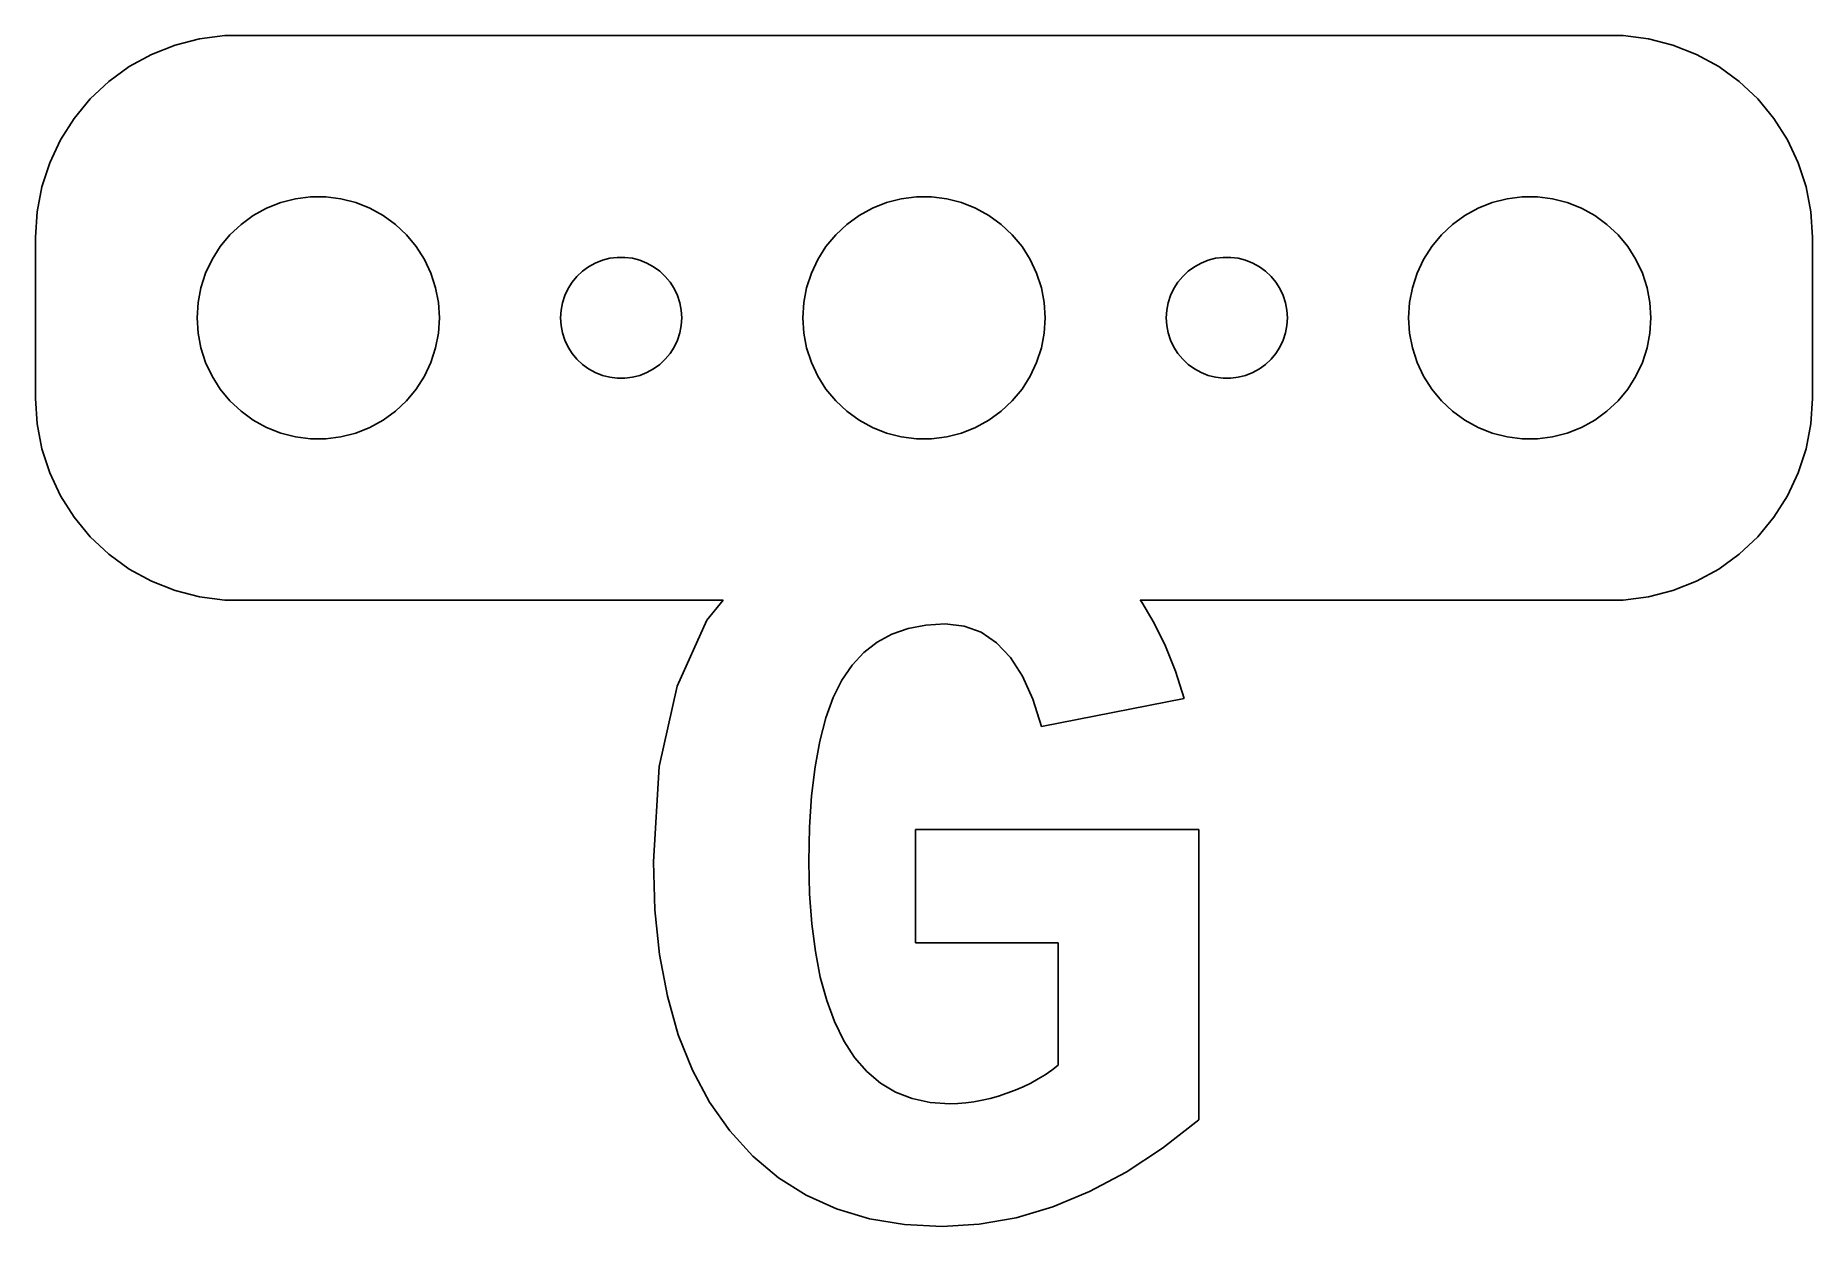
# Model space of a CAD drawing. Header units: metres. Extents: x -22 to 22, y -22.5 to 7.
import ezdxf

# ---------------------------------------------------------------- set-up
doc = ezdxf.new("R2010")
doc.units = ezdxf.units.M

msp = doc.modelspace()

# ---------------------------------------------------------------- linework, layer by layer
for p, q in [((-18.5451, 6.75528), (-19.1289, 6.52412)), ((-17.9369, 6.91142), (-18.5451, 6.75528)), ((-17.3139, 6.99013), (-17.9369, 6.91142)), ((17.3139, 6.99013), (-17.3139, 6.99013)), ((17.9369, 6.91142), (17.3139, 6.99013)), ((18.5451, 6.75528), (17.9369, 6.91142)), ((19.1289, 6.52412), (18.5451, 6.75528)), ((-19.6791, 6.22163), (-20.1871, 5.85255)), ((-19.1289, 6.52412), (-19.6791, 6.22163)), ((19.6791, 6.22163), (19.1289, 6.52412)), ((20.1871, 5.85255), (19.6791, 6.22163)), ((-20.1871, 5.85255), (-20.6448, 5.42273)), ((20.6448, 5.42273), (20.1871, 5.85255)), ((-20.6448, 5.42273), (-21.0451, 4.93892)), ((21.0451, 4.93892), (20.6448, 5.42273)), ((-21.0451, 4.93892), (-21.3815, 4.40877)), ((21.3815, 4.40877), (21.0451, 4.93892)), ((-21.3815, 4.40877), (-21.6489, 3.84062)), ((21.6489, 3.84062), (21.3815, 4.40877)), ((-21.6489, 3.84062), (-21.8429, 3.24344)), ((21.8429, 3.24344), (21.6489, 3.84062)), ((-21.8429, 3.24344), (-21.9606, 2.62666)), ((21.9606, 2.62666), (21.8429, 3.24344)), ((-16.6075, 2.53297), (-16.2773, 2.71448)), ((-16.2773, 2.71448), (-15.927, 2.85316)), ((-15.927, 2.85316), (-15.5621, 2.94685)), ((-15.5621, 2.94685), (-15.1884, 2.99408)), ((-15.1884, 2.99408), (-14.8116, 2.99408)), ((-14.8116, 2.99408), (-14.4379, 2.94685)), ((-14.4379, 2.94685), (-14.0729, 2.85316)), ((-14.0729, 2.85316), (-13.7227, 2.71448)), ((-13.7227, 2.71448), (-13.3925, 2.53297)), ((-1.60747, 2.53297), (-1.27733, 2.71448)), ((-1.27733, 2.71448), (-0.927048, 2.85316)), ((-0.927048, 2.85316), (-0.562134, 2.94685)), ((-0.562134, 2.94685), (-0.18837, 2.99408)), ((-0.18837, 2.99408), (0.18837, 2.99408)), ((0.18837, 2.99408), (0.562134, 2.94685)), ((0.562134, 2.94685), (0.927048, 2.85316)), ((0.927048, 2.85316), (1.27733, 2.71448)), ((1.27733, 2.71448), (1.60747, 2.53297)), ((13.3925, 2.53297), (13.7227, 2.71448)), ((13.7227, 2.71448), (14.0729, 2.85316)), ((14.0729, 2.85316), (14.4379, 2.94685)), ((14.4379, 2.94685), (14.8116, 2.99408)), ((14.8116, 2.99408), (15.1884, 2.99408)), ((15.1884, 2.99408), (15.5621, 2.94685)), ((15.5621, 2.94685), (15.927, 2.85316)), ((15.927, 2.85316), (16.2773, 2.71448)), ((16.2773, 2.71448), (16.6075, 2.53297)), ((-21.9606, 2.62666), (-22, 2)), ((-17.1869, 2.05363), (-16.9123, 2.31154)), ((-16.9123, 2.31154), (-16.6075, 2.53297)), ((-13.3925, 2.53297), (-13.0877, 2.31154)), ((-13.0877, 2.31154), (-12.8131, 2.05363)), ((-2.1869, 2.05363), (-1.91226, 2.31154)), ((-1.91226, 2.31154), (-1.60747, 2.53297)), ((1.60747, 2.53297), (1.91226, 2.31154)), ((1.91226, 2.31154), (2.1869, 2.05363)), ((12.8131, 2.05363), (13.0877, 2.31154)), ((13.0877, 2.31154), (13.3925, 2.53297)), ((16.6075, 2.53297), (16.9123, 2.31154)), ((16.9123, 2.31154), (17.1869, 2.05363)), ((22, 2), (21.9606, 2.62666)), ((-22, 2), (-22, -2)), ((-17.6289, 1.44525), (-17.427, 1.76335)), ((-17.427, 1.76335), (-17.1869, 2.05363)), ((-12.8131, 2.05363), (-12.5729, 1.76335)), ((-12.5729, 1.76335), (-12.3711, 1.44525)), ((-2.62891, 1.44525), (-2.42705, 1.76335)), ((-2.42705, 1.76335), (-2.1869, 2.05363)), ((2.1869, 2.05363), (2.42705, 1.76335)), ((2.42705, 1.76335), (2.62891, 1.44525)), ((12.3711, 1.44525), (12.5729, 1.76335)), ((12.5729, 1.76335), (12.8131, 2.05363)), ((17.1869, 2.05363), (17.427, 1.76335)), ((17.427, 1.76335), (17.6289, 1.44525)), ((22, -2), (22, 2)), ((-17.7893, 1.10437), (-17.6289, 1.44525)), ((-12.3711, 1.44525), (-12.2107, 1.10437)), ((-8.30373, 1.26648), (-8.13866, 1.35724)), ((-8.13866, 1.35724), (-7.96352, 1.42657)), ((-7.96352, 1.42657), (-7.78107, 1.47342)), ((-7.78107, 1.47342), (-7.59418, 1.49704)), ((-7.59418, 1.49704), (-7.40581, 1.49704)), ((-7.40581, 1.49704), (-7.21892, 1.47342)), ((-7.21892, 1.47342), (-7.03647, 1.42657)), ((-7.03647, 1.42657), (-6.86133, 1.35724)), ((-6.86133, 1.35724), (-6.69626, 1.26648)), ((-2.78932, 1.10437), (-2.62891, 1.44525)), ((2.62891, 1.44525), (2.78932, 1.10437)), ((6.69626, 1.26648), (6.86133, 1.35724)), ((6.86133, 1.35724), (7.03647, 1.42657)), ((7.03647, 1.42657), (7.21892, 1.47342)), ((7.21892, 1.47342), (7.40581, 1.49704)), ((7.40581, 1.49704), (7.59418, 1.49704)), ((7.59418, 1.49704), (7.78107, 1.47342)), ((7.78107, 1.47342), (7.96352, 1.42657)), ((7.96352, 1.42657), (8.13866, 1.35724)), ((8.13866, 1.35724), (8.30373, 1.26648)), ((12.2107, 1.10437), (12.3711, 1.44525)), ((17.6289, 1.44525), (17.7893, 1.10437)), ((-17.9057, 0.746063), (-17.7893, 1.10437)), ((-12.2107, 1.10437), (-12.0942, 0.746063)), ((-8.81445, 0.722626), (-8.71352, 0.881668)), ((-8.71352, 0.881668), (-8.59344, 1.02681)), ((-8.59344, 1.02681), (-8.45613, 1.15576)), ((-8.45613, 1.15576), (-8.30373, 1.26648)), ((-6.69626, 1.26648), (-6.54385, 1.15576)), ((-6.54385, 1.15576), (-6.40654, 1.02681)), ((-6.40654, 1.02681), (-6.28647, 0.881668)), ((-6.28647, 0.881668), (-6.18553, 0.722626)), ((-2.90575, 0.746063), (-2.78932, 1.10437)), ((2.78932, 1.10437), (2.90575, 0.746063)), ((6.18553, 0.722626), (6.28647, 0.881668)), ((6.28647, 0.881668), (6.40654, 1.02681)), ((6.40654, 1.02681), (6.54385, 1.15576)), ((6.54385, 1.15576), (6.69626, 1.26648)), ((8.30373, 1.26648), (8.45613, 1.15576)), ((8.45613, 1.15576), (8.59344, 1.02681)), ((8.59344, 1.02681), (8.71352, 0.881668)), ((8.71352, 0.881668), (8.81445, 0.722626)), ((12.0942, 0.746063), (12.2107, 1.10437)), ((17.7893, 1.10437), (17.9057, 0.746063)), ((-17.9763, 0.375992), (-17.9057, 0.746063)), ((-12.0942, 0.746063), (-12.0237, 0.375992)), ((-8.95287, 0.373032), (-8.89465, 0.552185)), ((-8.89465, 0.552185), (-8.81445, 0.722626)), ((-6.18553, 0.722626), (-6.10533, 0.552185)), ((-6.10533, 0.552185), (-6.04712, 0.373032)), ((-2.97633, 0.375992), (-2.90575, 0.746063)), ((2.90575, 0.746063), (2.97633, 0.375992)), ((6.04712, 0.373032), (6.10533, 0.552185)), ((6.10533, 0.552185), (6.18553, 0.722626)), ((8.81445, 0.722626), (8.89465, 0.552185)), ((8.89465, 0.552185), (8.95287, 0.373032)), ((12.0237, 0.375992), (12.0942, 0.746063)), ((17.9057, 0.746063), (17.9763, 0.375992)), ((-18, 0), (-17.9763, 0.375992)), ((-17.9763, -0.375992), (-18, 0)), ((-12.0237, 0.375992), (-12, 0)), ((-12, 0), (-12.0237, -0.375992)), ((-9, 0), (-8.98816, 0.187988)), ((-8.98816, -0.187988), (-9, 0)), ((-8.98816, 0.187988), (-8.95287, 0.373032)), ((-6.04712, 0.373032), (-6.01183, 0.187988)), ((-6.01183, 0.187988), (-6, 0)), ((-6, 0), (-6.01183, -0.187988)), ((-3, 0), (-2.97633, 0.375992)), ((-2.97633, -0.375992), (-3, 0)), ((2.97633, 0.375992), (3, 0)), ((3, 0), (2.97633, -0.375992)), ((6, 0), (6.01183, 0.187988)), ((6.01183, -0.187988), (6, 0)), ((6.01183, 0.187988), (6.04712, 0.373032)), ((8.95287, 0.373032), (8.98816, 0.187988)), ((8.98816, 0.187988), (9, 0)), ((9, 0), (8.98816, -0.187988)), ((12, 0), (12.0237, 0.375992)), ((12.0237, -0.375992), (12, 0)), ((17.9763, 0.375992), (18, 0)), ((18, 0), (17.9763, -0.375992)), ((-17.9057, -0.746063), (-17.9763, -0.375992)), ((-12.0237, -0.375992), (-12.0942, -0.746063)), ((-8.95287, -0.373032), (-8.98816, -0.187988)), ((-8.89465, -0.552185), (-8.95287, -0.373032)), ((-6.04712, -0.373032), (-6.10533, -0.552185)), ((-6.01183, -0.187988), (-6.04712, -0.373032)), ((-2.90575, -0.746063), (-2.97633, -0.375992)), ((2.97633, -0.375992), (2.90575, -0.746063)), ((6.04712, -0.373032), (6.01183, -0.187988)), ((6.10533, -0.552185), (6.04712, -0.373032)), ((8.95287, -0.373032), (8.89465, -0.552185)), ((8.98816, -0.187988), (8.95287, -0.373032)), ((12.0942, -0.746063), (12.0237, -0.375992)), ((17.9763, -0.375992), (17.9057, -0.746063)), ((-17.7893, -1.10437), (-17.9057, -0.746063)), ((-12.0942, -0.746063), (-12.2107, -1.10437)), ((-8.81445, -0.722626), (-8.89465, -0.552185)), ((-8.71352, -0.881668), (-8.81445, -0.722626)), ((-6.18553, -0.722626), (-6.28647, -0.881668)), ((-6.10533, -0.552185), (-6.18553, -0.722626)), ((-2.78932, -1.10437), (-2.90575, -0.746063)), ((2.90575, -0.746063), (2.78932, -1.10437)), ((6.18553, -0.722626), (6.10533, -0.552185)), ((6.28647, -0.881668), (6.18553, -0.722626)), ((8.81445, -0.722626), (8.71352, -0.881668)), ((8.89465, -0.552185), (8.81445, -0.722626)), ((12.2107, -1.10437), (12.0942, -0.746063)), ((17.9057, -0.746063), (17.7893, -1.10437)), ((-17.6289, -1.44525), (-17.7893, -1.10437)), ((-12.2107, -1.10437), (-12.3711, -1.44525)), ((-8.59344, -1.02681), (-8.71352, -0.881668)), ((-8.45613, -1.15576), (-8.59344, -1.02681)), ((-8.30373, -1.26648), (-8.45613, -1.15576)), ((-8.13866, -1.35724), (-8.30373, -1.26648)), ((-6.69626, -1.26648), (-6.86133, -1.35724)), ((-6.54385, -1.15576), (-6.69626, -1.26648)), ((-6.40654, -1.02681), (-6.54385, -1.15576)), ((-6.28647, -0.881668), (-6.40654, -1.02681)), ((-2.62891, -1.44525), (-2.78932, -1.10437)), ((2.78932, -1.10437), (2.62891, -1.44525)), ((6.40654, -1.02681), (6.28647, -0.881668)), ((6.54385, -1.15576), (6.40654, -1.02681)), ((6.69626, -1.26648), (6.54385, -1.15576)), ((6.86133, -1.35724), (6.69626, -1.26648)), ((8.30373, -1.26648), (8.13866, -1.35724)), ((8.45613, -1.15576), (8.30373, -1.26648)), ((8.59344, -1.02681), (8.45613, -1.15576)), ((8.71352, -0.881668), (8.59344, -1.02681)), ((12.3711, -1.44525), (12.2107, -1.10437)), ((17.7893, -1.10437), (17.6289, -1.44525)), ((-17.427, -1.76335), (-17.6289, -1.44525)), ((-12.3711, -1.44525), (-12.5729, -1.76335)), ((-7.96352, -1.42657), (-8.13866, -1.35724)), ((-7.78107, -1.47342), (-7.96352, -1.42657)), ((-7.59418, -1.49704), (-7.78107, -1.47342)), ((-7.40581, -1.49704), (-7.59418, -1.49704)), ((-7.21892, -1.47342), (-7.40581, -1.49704)), ((-7.03647, -1.42657), (-7.21892, -1.47342)), ((-6.86133, -1.35724), (-7.03647, -1.42657)), ((-2.42705, -1.76335), (-2.62891, -1.44525)), ((2.62891, -1.44525), (2.42705, -1.76335)), ((7.03647, -1.42657), (6.86133, -1.35724)), ((7.21892, -1.47342), (7.03647, -1.42657)), ((7.40581, -1.49704), (7.21892, -1.47342)), ((7.59418, -1.49704), (7.40581, -1.49704)), ((7.78107, -1.47342), (7.59418, -1.49704)), ((7.96352, -1.42657), (7.78107, -1.47342)), ((8.13866, -1.35724), (7.96352, -1.42657)), ((12.5729, -1.76335), (12.3711, -1.44525)), ((17.6289, -1.44525), (17.427, -1.76335)), ((-22, -2), (-21.9606, -2.62666)), ((-17.1869, -2.05363), (-17.427, -1.76335)), ((-16.9123, -2.31154), (-17.1869, -2.05363)), ((-12.8131, -2.05363), (-13.0877, -2.31154)), ((-12.5729, -1.76335), (-12.8131, -2.05363)), ((-2.1869, -2.05363), (-2.42705, -1.76335)), ((-1.91226, -2.31154), (-2.1869, -2.05363)), ((2.1869, -2.05363), (1.91226, -2.31154)), ((2.42705, -1.76335), (2.1869, -2.05363)), ((12.8131, -2.05363), (12.5729, -1.76335)), ((13.0877, -2.31154), (12.8131, -2.05363)), ((17.1869, -2.05363), (16.9123, -2.31154)), ((17.427, -1.76335), (17.1869, -2.05363)), ((21.9606, -2.62666), (22, -2)), ((-21.9606, -2.62666), (-21.8429, -3.24344)), ((-16.6075, -2.53297), (-16.9123, -2.31154)), ((-16.2773, -2.71448), (-16.6075, -2.53297)), ((-13.3925, -2.53297), (-13.7227, -2.71448)), ((-13.0877, -2.31154), (-13.3925, -2.53297)), ((-1.60747, -2.53297), (-1.91226, -2.31154)), ((-1.27733, -2.71448), (-1.60747, -2.53297)), ((1.60747, -2.53297), (1.27733, -2.71448)), ((1.91226, -2.31154), (1.60747, -2.53297)), ((13.3925, -2.53297), (13.0877, -2.31154)), ((13.7227, -2.71448), (13.3925, -2.53297)), ((16.6075, -2.53297), (16.2773, -2.71448)), ((16.9123, -2.31154), (16.6075, -2.53297)), ((21.8429, -3.24344), (21.9606, -2.62666)), ((-15.927, -2.85316), (-16.2773, -2.71448)), ((-15.5621, -2.94685), (-15.927, -2.85316)), ((-15.1884, -2.99408), (-15.5621, -2.94685)), ((-14.8116, -2.99408), (-15.1884, -2.99408)), ((-14.4379, -2.94685), (-14.8116, -2.99408)), ((-14.0729, -2.85316), (-14.4379, -2.94685)), ((-13.7227, -2.71448), (-14.0729, -2.85316)), ((-0.927048, -2.85316), (-1.27733, -2.71448)), ((-0.562134, -2.94685), (-0.927048, -2.85316)), ((-0.18837, -2.99408), (-0.562134, -2.94685)), ((0.18837, -2.99408), (-0.18837, -2.99408)), ((0.562134, -2.94685), (0.18837, -2.99408)), ((0.927048, -2.85316), (0.562134, -2.94685)), ((1.27733, -2.71448), (0.927048, -2.85316)), ((14.0729, -2.85316), (13.7227, -2.71448)), ((14.4379, -2.94685), (14.0729, -2.85316)), ((14.8116, -2.99408), (14.4379, -2.94685)), ((15.1884, -2.99408), (14.8116, -2.99408)), ((15.5621, -2.94685), (15.1884, -2.99408)), ((15.927, -2.85316), (15.5621, -2.94685)), ((16.2773, -2.71448), (15.927, -2.85316)), ((-21.8429, -3.24344), (-21.6489, -3.84062)), ((21.6489, -3.84062), (21.8429, -3.24344)), ((-21.6489, -3.84062), (-21.3815, -4.40877)), ((21.3815, -4.40877), (21.6489, -3.84062)), ((-21.3815, -4.40877), (-21.0451, -4.93892)), ((21.0451, -4.93892), (21.3815, -4.40877)), ((-21.0451, -4.93892), (-20.6448, -5.42273)), ((20.6448, -5.42273), (21.0451, -4.93892)), ((-20.6448, -5.42273), (-20.1871, -5.85255)), ((20.1871, -5.85255), (20.6448, -5.42273)), ((-20.1871, -5.85255), (-19.6791, -6.22163)), ((19.6791, -6.22163), (20.1871, -5.85255)), ((-19.6791, -6.22163), (-19.1289, -6.52412)), ((-19.1289, -6.52412), (-18.5451, -6.75528)), ((18.5451, -6.75528), (19.1289, -6.52412)), ((19.1289, -6.52412), (19.6791, -6.22163)), ((-18.5451, -6.75528), (-17.9369, -6.91142)), ((-17.9369, -6.91142), (-17.3139, -6.99013)), ((-17.3139, -6.99013), (-4.97656, -6.99013)), ((-4.97656, -6.99013), (-5.38112, -7.48965)), ((5.39284, -7.04346), (5.35405, -6.99013)), ((5.35405, -6.99013), (17.3139, -6.99013)), ((17.3139, -6.99013), (17.9369, -6.91142)), ((17.9369, -6.91142), (18.5451, -6.75528)), ((5.70209, -7.5625), (5.39284, -7.04346)), ((-5.38112, -7.48965), (-6.11475, -9.12019)), ((-1.16057, -8.03439), (-0.795197, -7.8356)), ((-0.795197, -7.8356), (-0.392227, -7.6936)), ((-0.392227, -7.6936), (0.04834, -7.6084)), ((0.04834, -7.6084), (0.52652, -7.58)), ((0.52652, -7.58), (0.991669, -7.63181)), ((0.991669, -7.63181), (1.41525, -7.7872)), ((1.41525, -7.7872), (1.79732, -8.0462)), ((5.97977, -8.13205), (5.70209, -7.5625)), ((-1.77849, -8.60237), (-1.48833, -8.28998)), ((-1.48833, -8.28998), (-1.16057, -8.03439)), ((1.79732, -8.0462), (2.13782, -8.4088)), ((6.22589, -8.75209), (5.97977, -8.13205)), ((-2.03105, -8.97156), (-1.77849, -8.60237)), ((2.13782, -8.4088), (2.43678, -8.875)), ((6.44046, -9.42262), (6.22589, -8.75209)), ((-6.11475, -9.12019), (-6.5549, -11.1131)), ((-2.24811, -9.40413), (-2.03105, -8.97156)), ((2.43678, -8.875), (2.6942, -9.44481)), ((-2.43178, -9.90663), (-2.24811, -9.40413)), ((2.6942, -9.44481), (2.91008, -10.1182)), ((2.91008, -10.1182), (6.44046, -9.42262)), ((-2.58205, -10.4791), (-2.43178, -9.90663)), ((-2.69891, -11.1215), (-2.58205, -10.4791)), ((-6.5549, -11.1131), (-6.70163, -13.4683)), ((-2.78241, -11.8338), (-2.69891, -11.1215)), ((-2.83249, -12.6161), (-2.78241, -11.8338)), ((-2.8492, -13.4683), (-2.83249, -12.6161)), ((6.80127, -12.6693), (-0.207809, -12.6693)), ((-0.207809, -12.6693), (-0.207809, -15.4781)), ((6.80127, -19.8589), (6.80127, -12.6693)), ((-6.70163, -13.4683), (-6.66298, -14.6582)), ((-2.83157, -14.2624), (-2.8492, -13.4683)), ((-2.77873, -15.0028), (-2.83157, -14.2624)), ((-6.66298, -14.6582), (-6.54703, -15.769)), ((-2.69064, -15.6896), (-2.77873, -15.0028)), ((-6.54703, -15.769), (-6.35376, -16.8007)), ((-2.56734, -16.3228), (-2.69064, -15.6896)), ((-0.207809, -15.4781), (3.32237, -15.4781)), ((3.32237, -15.4781), (3.32237, -18.506)), ((-2.4088, -16.9023), (-2.56734, -16.3228)), ((-6.35376, -16.8007), (-6.08321, -17.7532)), ((-2.21503, -17.4282), (-2.4088, -16.9023)), ((-1.98602, -17.9004), (-2.21503, -17.4282)), ((-6.08321, -17.7532), (-5.73535, -18.6266)), ((-1.72095, -18.314), (-1.98602, -17.9004)), ((-1.41907, -18.664), (-1.72095, -18.314)), ((-5.73535, -18.6266), (-5.31018, -19.4209)), ((-1.08037, -18.9503), (-1.41907, -18.664)), ((2.82422, -18.8483), (2.6429, -18.9477)), ((2.99789, -18.7416), (2.82422, -18.8483)), ((3.16396, -18.6275), (2.99789, -18.7416)), ((3.32237, -18.506), (3.16396, -18.6275)), ((-0.70488, -19.173), (-1.08037, -18.9503)), ((-0.292572, -19.3321), (-0.70488, -19.173)), ((0.156509, -19.4276), (-0.292572, -19.3321)), ((1.64091, -19.3279), (1.43755, -19.3752)), ((1.84613, -19.2701), (1.64091, -19.3279)), ((2.05318, -19.2017), (1.84613, -19.2701)), ((2.25739, -19.1244), (2.05318, -19.2017)), ((2.45396, -19.0398), (2.25739, -19.1244)), ((2.6429, -18.9477), (2.45396, -19.0398)), ((-5.31018, -19.4209), (-4.80771, -20.136)), ((0.642426, -19.4594), (0.156509, -19.4276)), ((0.83844, -19.4541), (0.642426, -19.4594)), ((1.0363, -19.4383), (0.83844, -19.4541)), ((1.23601, -19.412), (1.0363, -19.4383)), ((1.43755, -19.3752), (1.23601, -19.412)), ((-4.80771, -20.136), (-4.23656, -20.7632)), ((5.90486, -20.5597), (6.80127, -19.8589)), ((5.00478, -21.1526), (5.90486, -20.5597)), ((-4.23656, -20.7632), (-3.60547, -21.2939)), ((-3.60547, -21.2939), (-2.91443, -21.7282)), ((4.10101, -21.6377), (5.00478, -21.1526)), ((-2.91443, -21.7282), (-2.16344, -22.0659)), ((3.19357, -22.015), (4.10101, -21.6377)), ((-2.16344, -22.0659), (-1.35251, -22.3071)), ((-1.35251, -22.3071), (-0.481613, -22.4519)), ((1.36766, -22.4462), (2.28246, -22.2845)), ((2.28246, -22.2845), (3.19357, -22.015)), ((-0.481613, -22.4519), (0.449188, -22.5001)), ((0.449188, -22.5001), (1.36766, -22.4462))]:
    msp.add_line(p, q)

doc.saveas('drawing.dxf')
